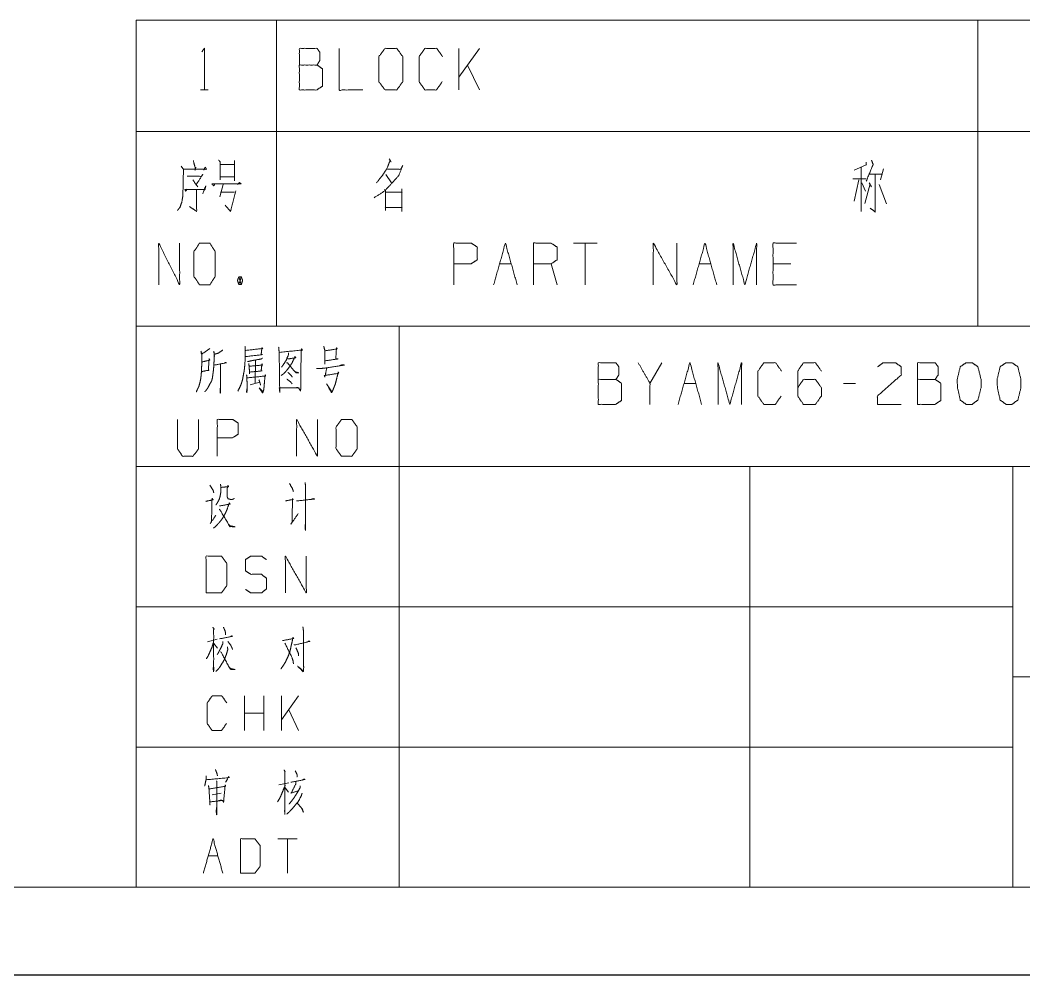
# Model space of a CAD drawing. Header units: millimetres. Extents: x 2210 to 79821, y -19430 to 2344.
# Drawn here: x 6906.3 to 6963.5, y 1492.8 to 1547.3 of the extents above; entities that cross this region are included whole.
import ezdxf

# ---------------------------------------------------------------- set-up
doc = ezdxf.new("R2010")
doc.units = ezdxf.units.MM
doc.layers.add('101', color=7, linetype='Continuous', true_color=0xffffff)

msp = doc.modelspace()

# ---------------------------------------------------------------- linework, layer by layer
msp.add_line((2209.782, 1492.822), (13049.157, 1492.822))
at = {"layer": '101', "color": 72, "linetype": 'Continuous', "lineweight": 18}
for p, q in [((6912.916, 1547.284), (6920.916, 1547.284)), ((6912.916, 1547.284), (6912.916, 1540.934)), ((6920.916, 1547.284), (6960.916, 1547.284)), ((6920.916, 1547.284), (6920.916, 1540.934)), ((6960.916, 1547.284), (6990.916, 1547.284)), ((6960.916, 1547.284), (6960.916, 1540.934)), ((6931.321, 1543.297), (6931.321, 1545.672)), ((6932.487, 1545.672), (6931.321, 1544.022)), ((6932.487, 1543.297), (6931.816, 1544.722)), ((6916.585, 1543.297), (6917.009, 1543.297)), ((6912.916, 1540.934), (6920.916, 1540.934)), ((6912.916, 1540.934), (6912.916, 1529.822)), ((6920.916, 1540.934), (6920.916, 1529.822)), ((6920.916, 1540.934), (6960.916, 1540.934)), ((6960.916, 1540.934), (6960.916, 1529.822)), ((6960.916, 1540.934), (6990.916, 1540.934)), ((6918.507, 1539.272), (6918.507, 1538.122)), ((6917.676, 1539.047), (6918.492, 1539.047)), ((6954.27, 1538.897), (6954.27, 1536.372)), ((6955.543, 1538.797), (6955.366, 1538.172)), ((6917.676, 1538.347), (6918.492, 1538.347)), ((6927.147, 1538.472), (6927.465, 1537.997)), ((6953.793, 1538.222), (6954.553, 1538.222)), ((6954.129, 1538.172), (6953.864, 1536.947)), ((6954.694, 1538.497), (6955.472, 1538.497)), ((6917.864, 1537.897), (6917.676, 1537.197)), ((6917.723, 1537.472), (6918.507, 1537.472)), ((6954.306, 1537.997), (6954.518, 1537.522)), ((6954.783, 1537.947), (6954.465, 1536.822)), ((6954.712, 1537.997), (6954.854, 1537.772)), ((6955.295, 1537.897), (6955.702, 1536.797)), ((6939.194, 1534.559), (6937.851, 1534.559)), ((6938.523, 1534.559), (6938.523, 1532.184)), ((6933.634, 1533.384), (6934.306, 1533.384)), ((6936.918, 1532.184), (6936.582, 1533.384)), ((6945.016, 1533.384), (6945.688, 1533.384)), ((6950.241, 1533.384), (6949.234, 1533.384)), ((6918.762, 1532.634), (6918.903, 1532.209)), ((6912.916, 1529.822), (6920.916, 1529.822)), ((6920.916, 1529.822), (6960.916, 1529.822)), ((6960.916, 1529.822), (6990.916, 1529.822)), ((6919.708, 1527.869), (6919.692, 1526.567)), ((6942.888, 1527.739), (6942.216, 1526.564)), ((6919.411, 1526.478), (6919.958, 1526.633)), ((6944.157, 1526.564), (6944.828, 1526.564)), ((6953.934, 1526.564), (6953.263, 1526.564)), ((6917.532, 1511.972), (6916.976, 1511.827)), ((6917.342, 1511.723), (6917.547, 1511.454)), ((6919.083, 1506.766), (6919.083, 1508.732)), ((6920.195, 1506.766), (6920.195, 1508.732)), ((6921.205, 1506.766), (6921.205, 1508.732)), ((6922.171, 1508.732), (6921.205, 1507.366)), ((6920.195, 1507.759), (6919.083, 1507.759)), ((6922.171, 1506.766), (6921.615, 1507.946)), ((6921.611, 1503.786), (6921.04, 1503.662)), ((6917.236, 1503.103), (6917.763, 1503.186)), ((6921.406, 1503.496), (6921.597, 1503.248)), ((6922.094, 1500.588), (6920.982, 1500.588)), ((6921.538, 1500.588), (6921.538, 1498.621)), ((6917.017, 1499.615), (6917.573, 1499.615))]:
    msp.add_line(p, q, dxfattribs=at)
at = {"layer": '101', "color": 133, "linetype": 'Continuous', "lineweight": 18}
for p, q in [((6912.916, 1529.822), (6912.916, 1497.822)), ((6912.916, 1529.822), (7092.916, 1529.822)), ((6927.916, 1529.822), (6927.916, 1497.822)), ((6912.916, 1521.822), (7092.916, 1521.822)), ((6947.916, 1521.822), (6947.916, 1497.822)), ((6962.916, 1521.822), (6962.916, 1497.822)), ((6912.916, 1513.822), (6962.916, 1513.822)), ((6962.916, 1509.822), (7071.916, 1509.822)), ((6912.916, 1505.822), (6962.916, 1505.822)), ((6702.916, 1497.822), (7092.916, 1497.822)), ((6912.916, 1497.822), (7092.916, 1497.822)), ((6677.916, 1492.822), (7097.916, 1492.822))]:
    msp.add_line(p, q, dxfattribs=at)
at = {"layer": '101', "color": 72, "linetype": 'Continuous', "lineweight": 18}
for points, knots in [([(6916.655, 1545.472), (6916.797, 1545.672), (6916.797, 1543.297)], [0, 0, 0.093491, 1, 1]), ([(6922.215, 1544.722), (6922.215, 1545.672), (6923.222, 1545.672), (6923.381, 1545.447), (6923.381, 1544.972), (6923.222, 1544.722), (6922.215, 1544.722), (6922.215, 1543.297), (6923.205, 1543.297), (6923.54, 1543.522), (6923.54, 1544.497), (6923.222, 1544.722)], [0, 0, 0.115917, 0.238846, 0.272468, 0.330427, 0.366584, 0.489512, 0.663388, 0.78416, 0.833484, 0.952452, 1, 1]), ([(6924.491, 1545.672), (6924.491, 1543.297), (6925.835, 1543.297)], [0, 0, 0.638733, 1, 1]), ([(6927.104, 1543.297), (6927.775, 1543.297), (6928.111, 1543.772), (6928.111, 1545.197), (6927.775, 1545.672), (6927.104, 1545.672), (6926.75, 1545.197), (6926.75, 1543.772), (6927.104, 1543.297)], [0, 0, 0.102684, 0.191619, 0.409477, 0.498411, 0.601095, 0.691619, 0.909477, 1, 1]), ([(6930.37, 1543.772), (6930.034, 1543.297), (6929.38, 1543.297), (6929.044, 1543.772), (6929.044, 1545.197), (6929.38, 1545.672), (6930.052, 1545.672), (6930.388, 1545.197)], [0, 0, 0.11457, 0.243368, 0.357935, 0.638584, 0.753151, 0.88543, 1, 1]), ([(6916.169, 1539.272), (6916.279, 1538.822), (6916.31, 1538.897), (6916.263, 1538.722)], [0, 0, 0.638265, 0.750293, 1, 1]), ([(6917.613, 1539.297), (6917.691, 1539.197), (6917.691, 1538.172)], [0, 0, 0.110318, 1, 1]), ([(6927.341, 1539.372), (6927.447, 1539.197), (6927.394, 1539.272), (6927.2, 1538.797), (6926.97, 1538.447), (6926.617, 1537.997)], [0, 0, 0.113643, 0.164652, 0.449685, 0.682203, 1, 1]), ([(6954.854, 1539.297), (6954.942, 1539.047), (6954.553, 1538.097)], [0, 0, 0.205285, 1, 1]), ([(6915.479, 1538.947), (6915.604, 1538.772), (6915.573, 1537.272), (6915.51, 1536.897), (6915.401, 1536.597), (6915.259, 1536.422)], [0, 0, 0.081566, 0.649824, 0.793832, 0.914832, 1, 1]), ([(6915.62, 1538.772), (6916.922, 1538.772), (6916.844, 1538.897), (6916.765, 1538.722)], [0, 0, 0.79327, 0.883171, 1, 1]), ([(6927.235, 1538.772), (6927.995, 1538.772), (6928.119, 1538.997), (6927.889, 1538.422), (6927.465, 1537.947), (6927.059, 1537.522), (6926.475, 1537.147)], [0, 0, 0.213824, 0.286066, 0.460275, 0.639447, 0.80491, 1, 1]), ([(6954.553, 1539.172), (6954.553, 1539.022), (6953.864, 1538.722)], [0, 0, 0.166335, 1, 1]), ([(6915.808, 1538.372), (6916.624, 1538.372), (6916.718, 1538.497), (6916.326, 1537.897), (6916.42, 1537.772), (6916.138, 1538.172)], [0, 0, 0.349352, 0.41636, 0.723317, 0.790325, 1, 1]), ([(6955.066, 1538.497), (6955.066, 1536.347), (6954.783, 1536.547)], [0, 0, 0.861245, 1, 1]), ([(6915.824, 1537.647), (6915.73, 1537.522), (6915.683, 1537.622), (6916.828, 1537.622), (6916.875, 1537.822), (6916.703, 1537.372)], [0, 0, 0.074524, 0.127161, 0.67261, 0.770465, 1, 1]), ([(6916.358, 1537.647), (6916.358, 1536.372), (6915.95, 1536.647)], [0, 0, 0.721581, 1, 1]), ([(6917.378, 1537.897), (6917.331, 1537.822), (6917.236, 1537.947), (6918.884, 1537.947), (6918.79, 1538.022), (6918.68, 1537.897)], [0, 0, 0.040633, 0.112439, 0.86841, 0.923643, 1, 1]), ([(6918.586, 1537.547), (6918.288, 1536.372), (6917.99, 1536.722)], [0, 0, 0.725031, 1, 1]), ([(6927.076, 1537.622), (6927.129, 1537.547), (6927.129, 1536.422), (6927.129, 1536.597), (6928.066, 1536.597), (6928.066, 1536.372), (6928.066, 1537.647), (6928.066, 1537.472), (6927.165, 1537.472)], [0, 0, 0.018725, 0.248079, 0.283757, 0.474741, 0.520613, 0.780549, 0.816226, 1, 1]), ([(6931.022, 1532.184), (6931.022, 1534.559), (6932.029, 1534.559), (6932.365, 1534.334), (6932.365, 1533.609), (6932.012, 1533.384), (6931.022, 1533.384)], [0, 0, 0.401146, 0.571314, 0.639588, 0.762043, 0.832817, 1, 1]), ([(6935.575, 1532.184), (6935.575, 1534.559), (6936.582, 1534.559), (6936.918, 1534.334), (6936.918, 1533.609), (6936.582, 1533.384), (6935.575, 1533.384)], [0, 0, 0.400952, 0.571034, 0.639278, 0.761674, 0.829918, 1, 1]), ([(6950.577, 1532.184), (6949.234, 1532.184), (6949.234, 1534.559), (6950.577, 1534.559)], [0, 0, 0.26539, 0.73461, 1, 1]), ([(6914.195, 1532.184), (6914.195, 1534.559), (6915.388, 1532.184), (6915.388, 1534.559)], [0, 0, 0.320621, 0.679379, 1, 1]), ([(6916.518, 1532.184), (6917.114, 1532.184), (6917.412, 1532.659), (6917.412, 1534.084), (6917.114, 1534.559), (6916.518, 1534.559), (6916.204, 1534.084), (6916.204, 1532.659), (6916.518, 1532.184)], [0, 0, 0.094594, 0.183574, 0.409674, 0.498654, 0.593248, 0.683574, 0.909674, 1, 1]), ([(6942.404, 1532.184), (6942.404, 1534.559), (6943.747, 1532.184), (6943.747, 1534.559)], [0, 0, 0.317574, 0.682426, 1, 1]), ([(6946.957, 1532.184), (6946.957, 1534.559), (6947.629, 1532.184), (6948.3, 1534.559), (6948.3, 1532.184)], [0, 0, 0.245192, 0.5, 0.754808, 1, 1]), ([(6918.762, 1532.209), (6918.903, 1532.209), (6918.981, 1532.434), (6918.903, 1532.634), (6918.762, 1532.634), (6918.683, 1532.434), (6918.762, 1532.209), (6918.903, 1532.634)], [0, 0, 0.086283, 0.23189, 0.363169, 0.449452, 0.580731, 0.726338, 1, 1]), ([(6917.117, 1528.554), (6917.055, 1528.51), (6916.633, 1528.223), (6916.602, 1528.399), (6916.649, 1528.223), (6916.649, 1527.649), (6916.633, 1527.295), (6916.618, 1527.052), (6916.586, 1526.81), (6916.54, 1526.589), (6916.477, 1526.368), (6916.399, 1526.213), (6916.337, 1526.081)], [0, 0, 0.024363, 0.186803, 0.243942, 0.302154, 0.485023, 0.597668, 0.675195, 0.753199, 0.825098, 0.898191, 0.953346, 1, 1]), ([(6917.851, 1528.466), (6917.601, 1528.289), (6917.367, 1528.223), (6917.336, 1528.399), (6917.367, 1528.134), (6917.351, 1527.869), (6917.336, 1527.582), (6917.32, 1527.339), (6917.289, 1527.119), (6917.258, 1526.876), (6917.211, 1526.699), (6917.133, 1526.567), (6917.055, 1526.412), (6916.977, 1526.28), (6916.899, 1526.169), (6916.82, 1526.081)], [0, 0, 0.096323, 0.172941, 0.229419, 0.31342, 0.396988, 0.487497, 0.564126, 0.634338, 0.711439, 0.768976, 0.817389, 0.871907, 0.92032, 0.962889, 1, 1]), ([(6919.115, 1528.664), (6919.13, 1528.466), (6919.13, 1528.112), (6919.115, 1527.781), (6919.099, 1527.56), (6919.068, 1527.273), (6919.021, 1527.03), (6918.974, 1526.765), (6918.912, 1526.567), (6918.834, 1526.368), (6918.709, 1526.125)], [0, 0, 0.076501, 0.212087, 0.339339, 0.424292, 0.535104, 0.630036, 0.733301, 0.813244, 0.895184, 1, 1]), ([(6919.162, 1528.443), (6920.129, 1528.554), (6920.083, 1528.598), (6920.036, 1528.201), (6920.114, 1528.201), (6919.146, 1528.09)], [0, 0, 0.39108, 0.416924, 0.577585, 0.60892, 1, 1]), ([(6921.034, 1528.62), (6921.065, 1528.333), (6921.097, 1526.059), (6921.081, 1526.302), (6922.189, 1526.302), (6922.111, 1526.324), (6921.955, 1526.302)], [0, 0, 0.069512, 0.617083, 0.675676, 0.942511, 0.962039, 1, 1]), ([(6921.081, 1528.333), (6922.392, 1528.466), (6922.345, 1528.532), (6922.314, 1528.333), (6922.299, 1526.346), (6922.283, 1526.125), (6922.174, 1526.302)], [0, 0, 0.32813, 0.348326, 0.398409, 0.893176, 0.948286, 1, 1]), ([(6921.596, 1528.311), (6921.596, 1528.201), (6921.456, 1527.869), (6921.284, 1527.604), (6921.206, 1527.494)], [0, 0, 0.119857, 0.510439, 0.853216, 1, 1]), ([(6923.609, 1528.686), (6923.672, 1528.421), (6923.672, 1527.649), (6923.672, 1527.847), (6924.421, 1527.958), (6924.296, 1527.958), (6924.327, 1528.51), (6924.343, 1528.598), (6924.374, 1528.532), (6924.265, 1528.51), (6923.672, 1528.421)], [0, 0, 0.076615, 0.294118, 0.350048, 0.563217, 0.598361, 0.753969, 0.779212, 0.799823, 0.831203, 1, 1]), ([(6916.68, 1527.229), (6916.711, 1527.251), (6917.07, 1527.317), (6917.023, 1527.295), (6917.07, 1527.98), (6917.101, 1527.891), (6916.664, 1527.781)], [0, 0, 0.022681, 0.239273, 0.269981, 0.676983, 0.732557, 1, 1]), ([(6917.351, 1527.604), (6918.054, 1527.737), (6918.007, 1527.759), (6917.929, 1527.715)], [0, 0, 0.834819, 0.895271, 1, 1]), ([(6920.114, 1528.002), (6920.067, 1527.958), (6919.677, 1527.891), (6919.458, 1527.847), (6919.255, 1527.803)], [0, 0, 0.07226, 0.516589, 0.766867, 1, 1]), ([(6921.518, 1527.98), (6921.581, 1527.958), (6922.018, 1528.024), (6921.971, 1528.09), (6921.768, 1527.671), (6921.612, 1527.45), (6921.471, 1527.273), (6921.331, 1527.119), (6921.175, 1527.008)], [0, 0, 0.033928, 0.260451, 0.302015, 0.540804, 0.679359, 0.795007, 0.902031, 1, 1]), ([(6921.487, 1527.737), (6921.534, 1527.737), (6922.018, 1527.163), (6922.189, 1527.163), (6922.018, 1527.207), (6921.94, 1527.251)], [0, 0, 0.037884, 0.645156, 0.784053, 0.927468, 1, 1]), ([(6939.268, 1526.789), (6939.268, 1527.739), (6940.275, 1527.739), (6940.435, 1527.514), (6940.435, 1527.039), (6940.275, 1526.789), (6939.268, 1526.789), (6939.268, 1525.364), (6940.258, 1525.364), (6940.594, 1525.589), (6940.594, 1526.564), (6940.275, 1526.789)], [0, 0, 0.115917, 0.238846, 0.272469, 0.330427, 0.366584, 0.489513, 0.663388, 0.78416, 0.833484, 0.952452, 1, 1]), ([(6942.216, 1525.364), (6942.216, 1526.564), (6941.544, 1527.739)], [0, 0, 0.469958, 1, 1]), ([(6946.097, 1525.364), (6946.097, 1527.739), (6946.769, 1525.364), (6947.441, 1527.739), (6947.441, 1525.364)], [0, 0, 0.245192, 0.5, 0.754808, 1, 1]), ([(6949.7, 1525.839), (6949.364, 1525.364), (6948.71, 1525.364), (6948.374, 1525.839), (6948.374, 1527.264), (6948.71, 1527.739), (6949.381, 1527.739), (6949.717, 1527.264)], [0, 0, 0.11457, 0.243368, 0.357935, 0.638584, 0.753151, 0.88543, 1, 1]), ([(6950.65, 1526.314), (6950.968, 1526.789), (6951.658, 1526.789), (6951.994, 1526.314), (6951.994, 1525.839), (6951.658, 1525.364), (6950.968, 1525.364), (6950.65, 1525.839), (6950.65, 1527.264), (6950.968, 1527.739), (6951.658, 1527.739), (6951.994, 1527.264)], [0, 0, 0.076963, 0.16976, 0.248073, 0.312018, 0.390331, 0.483129, 0.560091, 0.751927, 0.828889, 0.921687, 1, 1]), ([(6955.203, 1527.514), (6955.521, 1527.739), (6956.211, 1527.739), (6956.547, 1527.514), (6956.547, 1527.039), (6955.186, 1525.839), (6955.203, 1525.364), (6956.547, 1525.364)], [0, 0, 0.069694, 0.192979, 0.265274, 0.350227, 0.67474, 0.759752, 1, 1]), ([(6957.48, 1526.789), (6957.48, 1527.739), (6958.487, 1527.739), (6958.646, 1527.514), (6958.646, 1527.039), (6958.487, 1526.789), (6957.48, 1526.789), (6957.48, 1525.364), (6958.47, 1525.364), (6958.805, 1525.589), (6958.805, 1526.564), (6958.487, 1526.789)], [0, 0, 0.115917, 0.238847, 0.27247, 0.330429, 0.366585, 0.489516, 0.663391, 0.784165, 0.833487, 0.952454, 1, 1]), ([(6960.587, 1525.364), (6960.923, 1525.614), (6961.1, 1526.314), (6961.1, 1526.789), (6960.923, 1527.514), (6960.587, 1527.739), (6960.251, 1527.739), (6959.915, 1527.514), (6959.739, 1526.789), (6959.756, 1526.314), (6959.915, 1525.614), (6960.251, 1525.364), (6960.587, 1525.364)], [0, 0, 0.067527, 0.183972, 0.260585, 0.380944, 0.446144, 0.500307, 0.565506, 0.685865, 0.76253, 0.87831, 0.945837, 1, 1]), ([(6962.863, 1525.364), (6963.199, 1525.614), (6963.376, 1526.314), (6963.376, 1526.789), (6963.199, 1527.514), (6962.863, 1527.739), (6962.528, 1527.739), (6962.192, 1527.514), (6962.015, 1526.789), (6962.033, 1526.314), (6962.192, 1525.614), (6962.528, 1525.364), (6962.863, 1525.364)], [0, 0, 0.067524, 0.18397, 0.260583, 0.380943, 0.446139, 0.500306, 0.565503, 0.685863, 0.762528, 0.878309, 0.945833, 1, 1]), ([(6917.71, 1527.649), (6917.71, 1526.015), (6917.695, 1526.125), (6917.71, 1526.302)], [0, 0, 0.849785, 0.907773, 1, 1]), ([(6919.333, 1527.693), (6919.349, 1527.538), (6919.38, 1527.097), (6919.364, 1527.207), (6920.098, 1527.273), (6920.036, 1527.273), (6920.083, 1527.671), (6920.114, 1527.604), (6919.349, 1527.538)], [0, 0, 0.056492, 0.217482, 0.258029, 0.525926, 0.548635, 0.694164, 0.720796, 1, 1]), ([(6921.565, 1527.185), (6921.737, 1527.03), (6921.815, 1526.92)], [0, 0, 0.630834, 1, 1]), ([(6923.188, 1527.406), (6923.391, 1527.406), (6923.797, 1527.45), (6924.796, 1527.604), (6924.686, 1527.627), (6924.53, 1527.582)], [0, 0, 0.107045, 0.322389, 0.855631, 0.914429, 1, 1]), ([(6923.781, 1527.45), (6923.672, 1526.92), (6923.641, 1527.008), (6924.468, 1527.141), (6924.421, 1527.229), (6924.421, 1527.141), (6924.327, 1526.765), (6924.265, 1526.523), (6924.187, 1526.324), (6924.125, 1526.169), (6924.078, 1526.059), (6924.046, 1526.037), (6923.765, 1526.545), (6924.062, 1526.081)], [0, 0, 0.136367, 0.159976, 0.371153, 0.396349, 0.418608, 0.516111, 0.579315, 0.633124, 0.675136, 0.705359, 0.714999, 0.861275, 1, 1]), ([(6919.208, 1527.052), (6919.224, 1526.854), (6919.24, 1526.346), (6919.224, 1526.015), (6919.208, 1526.103), (6919.24, 1526.324)], [0, 0, 0.147471, 0.523365, 0.768668, 0.835023, 1, 1]), ([(6919.24, 1526.876), (6920.301, 1526.986), (6920.27, 1527.052), (6920.254, 1526.942), (6920.207, 1526.434), (6920.192, 1526.235), (6920.129, 1526.015), (6919.926, 1526.302), (6920.145, 1526.081)], [0, 0, 0.374083, 0.399749, 0.43883, 0.61759, 0.687459, 0.767887, 0.891105, 1, 1]), ([(6919.911, 1526.765), (6919.973, 1526.589), (6920.004, 1526.456)], [0, 0, 0.579215, 1, 1]), ([(6921.503, 1526.81), (6921.705, 1526.655), (6921.799, 1526.545)], [0, 0, 0.637944, 1, 1]), ([(6915.272, 1524.502), (6915.272, 1522.824), (6915.553, 1522.405), (6916.147, 1522.405), (6916.459, 1522.824), (6916.459, 1524.502)], [0, 0, 0.33715, 0.438599, 0.557782, 0.66285, 1, 1]), ([(6917.535, 1522.405), (6917.535, 1524.502), (6918.425, 1524.502), (6918.722, 1524.303), (6918.722, 1523.663), (6918.41, 1523.464), (6917.535, 1523.464)], [0, 0, 0.401145, 0.571312, 0.639588, 0.762043, 0.832818, 1, 1]), ([(6922.061, 1522.405), (6922.061, 1524.502), (6923.248, 1522.405), (6923.248, 1524.502)], [0, 0, 0.317575, 0.682425, 1, 1]), ([(6924.621, 1522.405), (6925.214, 1522.405), (6925.511, 1522.824), (6925.511, 1524.083), (6925.214, 1524.502), (6924.621, 1524.502), (6924.309, 1524.083), (6924.309, 1522.824), (6924.621, 1522.405)], [0, 0, 0.102684, 0.19162, 0.409478, 0.498414, 0.601098, 0.69162, 0.909478, 1, 1]), ([(6921.656, 1520.849), (6921.843, 1520.518), (6921.874, 1520.386)], [0, 0, 0.736529, 1, 1]), ([(6922.546, 1520.916), (6922.561, 1520.761), (6922.561, 1518.178), (6922.546, 1518.354), (6922.561, 1518.575)], [0, 0, 0.049515, 0.872926, 0.929447, 1, 1]), ([(6917.114, 1520.761), (6917.302, 1520.452), (6917.333, 1520.32)], [0, 0, 0.726452, 1, 1]), ([(6917.723, 1520.805), (6917.739, 1520.607), (6917.739, 1520.386), (6917.708, 1520.187), (6917.661, 1519.988), (6917.598, 1519.856), (6917.536, 1519.745), (6917.458, 1519.635)], [0, 0, 0.161539, 0.340478, 0.503498, 0.668955, 0.787647, 0.890428, 1, 1]), ([(6917.754, 1520.629), (6918.176, 1520.673), (6918.145, 1520.739), (6918.098, 1520.562), (6918.098, 1520.408), (6918.098, 1520.121), (6918.113, 1520.055), (6918.145, 1519.988), (6918.207, 1519.966), (6918.285, 1519.944), (6918.394, 1519.944), (6918.457, 1519.966), (6918.504, 1520.01)], [0, 0, 0.256861, 0.301243, 0.412007, 0.505689, 0.679669, 0.720918, 0.765306, 0.805452, 0.854617, 0.920845, 0.960991, 1, 1]), ([(6916.88, 1519.834), (6917.302, 1519.922), (6917.239, 1520.01), (6917.224, 1519.834), (6917.208, 1518.664), (6917.13, 1518.575), (6917.458, 1519.039)], [0, 0, 0.167422, 0.209474, 0.278414, 0.733408, 0.779231, 1, 1]), ([(6917.661, 1519.569), (6918.27, 1519.679), (6918.223, 1519.745), (6918.082, 1519.348), (6918.004, 1519.171), (6917.926, 1519.017), (6917.801, 1518.818), (6917.661, 1518.641), (6917.52, 1518.487), (6917.411, 1518.377), (6917.317, 1518.31)], [0, 0, 0.254941, 0.288363, 0.462053, 0.541623, 0.612966, 0.709673, 0.80267, 0.888733, 0.952733, 1, 1]), ([(6921.422, 1519.856), (6921.859, 1519.944), (6921.828, 1519.988), (6921.796, 1518.619), (6921.734, 1518.531), (6922.155, 1519.149)], [0, 0, 0.163595, 0.183435, 0.685805, 0.725489, 1, 1]), ([(6922.062, 1519.856), (6923.077, 1519.966), (6923.014, 1519.988), (6922.889, 1519.944)], [0, 0, 0.837047, 0.891364, 1, 1]), ([(6917.645, 1519.37), (6917.676, 1519.37), (6918.254, 1518.399), (6918.551, 1518.377), (6918.254, 1518.443), (6918.176, 1518.531)], [0, 0, 0.016597, 0.617583, 0.775731, 0.937327, 1, 1]), ([(6916.896, 1514.612), (6917.77, 1514.612), (6918.082, 1515.031), (6918.082, 1516.29), (6917.77, 1516.709), (6916.896, 1516.709), (6916.896, 1514.612)], [0, 0, 0.142136, 0.227161, 0.43179, 0.516816, 0.658952, 1, 1]), ([(6919.143, 1514.811), (6919.44, 1514.612), (6920.049, 1514.612), (6920.345, 1514.833), (6920.345, 1515.451), (6920.049, 1515.672), (6919.455, 1515.672), (6919.143, 1515.87), (6919.143, 1516.511), (6919.455, 1516.709), (6920.049, 1516.709), (6920.345, 1516.511)], [0, 0, 0.068036, 0.184055, 0.254519, 0.372335, 0.4428, 0.555844, 0.62637, 0.748394, 0.81892, 0.931964, 1, 1]), ([(6921.422, 1514.612), (6921.422, 1516.709), (6922.608, 1514.612), (6922.608, 1516.709)], [0, 0, 0.317575, 0.682425, 1, 1]), ([(6917.284, 1512.655), (6917.357, 1512.531), (6917.328, 1512.572), (6917.328, 1510.13), (6917.298, 1510.274), (6917.328, 1510.481)], [0, 0, 0.048142, 0.065074, 0.880813, 0.930182, 1, 1]), ([(6917.884, 1512.655), (6917.971, 1512.469), (6918.001, 1512.344), (6918.001, 1512.22)], [0, 0, 0.449924, 0.728677, 1, 1]), ([(6922.419, 1512.676), (6922.449, 1512.448), (6922.449, 1510.875), (6922.463, 1510.357), (6922.449, 1510.15), (6922.434, 1510.109), (6922.112, 1510.44), (6922.434, 1510.15)], [0, 0, 0.066217, 0.519982, 0.669307, 0.729162, 0.741827, 0.875056, 1, 1]), ([(6917.328, 1511.827), (6917.24, 1511.537), (6917.137, 1511.289), (6917.035, 1511.061), (6916.918, 1510.854)], [0, 0, 0.285939, 0.539663, 0.775435, 1, 1]), ([(6917.854, 1511.848), (6917.84, 1511.682), (6917.693, 1511.392), (6917.591, 1511.185), (6917.532, 1511.102)], [0, 0, 0.201933, 0.596284, 0.876828, 1, 1]), ([(6917.664, 1511.993), (6918.411, 1512.137), (6918.352, 1512.158), (6918.279, 1512.117)], [0, 0, 0.838754, 0.907252, 1, 1]), ([(6918.132, 1511.848), (6918.308, 1511.62), (6918.352, 1511.516), (6918.411, 1511.392)], [0, 0, 0.535199, 0.744449, 1, 1]), ([(6921.249, 1511.889), (6921.893, 1512.013), (6921.849, 1512.075), (6921.805, 1511.827), (6921.746, 1511.579), (6921.688, 1511.309), (6921.571, 1510.978), (6921.439, 1510.709), (6921.424, 1510.668), (6921.307, 1510.481), (6921.161, 1510.274)], [0, 0, 0.244428, 0.272774, 0.366789, 0.461906, 0.564547, 0.695473, 0.807142, 0.823507, 0.905515, 1, 1]), ([(6921.395, 1511.744), (6921.79, 1510.937), (6921.863, 1510.709), (6921.878, 1510.564)], [0, 0, 0.70022, 0.886543, 1, 1]), ([(6921.922, 1511.661), (6921.966, 1511.641), (6922.815, 1511.848), (6922.756, 1511.868), (6922.697, 1511.827)], [0, 0, 0.045965, 0.873307, 0.932104, 1, 1]), ([(6918.118, 1511.537), (6918.132, 1511.372), (6918.045, 1511.082), (6917.957, 1510.854), (6917.854, 1510.668), (6917.679, 1510.378), (6917.576, 1510.254), (6917.445, 1510.13)], [0, 0, 0.103476, 0.291956, 0.443856, 0.576191, 0.787107, 0.887318, 1, 1]), ([(6917.723, 1511.247), (6917.767, 1511.206), (6918.279, 1510.254), (6918.557, 1510.233), (6918.293, 1510.295), (6918.22, 1510.378)], [0, 0, 0.033497, 0.633662, 0.788434, 0.938664, 1, 1]), ([(6922.024, 1511.475), (6922.156, 1511.165), (6922.171, 1511.02)], [0, 0, 0.698424, 1, 1]), ([(6918.059, 1507.159), (6917.781, 1506.766), (6917.24, 1506.766), (6916.962, 1507.159), (6916.962, 1508.339), (6917.24, 1508.732), (6917.796, 1508.732), (6918.074, 1508.339)], [0, 0, 0.114569, 0.243366, 0.357935, 0.638584, 0.753153, 0.885431, 1, 1]), ([(6917.427, 1504.531), (6917.514, 1504.324), (6917.544, 1504.179)], [0, 0, 0.60334, 1, 1]), ([(6921.348, 1504.511), (6921.406, 1504.407), (6921.392, 1504.428), (6921.392, 1501.985), (6921.377, 1502.171), (6921.392, 1502.378)], [0, 0, 0.039885, 0.048389, 0.86771, 0.930393, 1, 1]), ([(6921.977, 1504.469), (6922.08, 1504.262), (6922.094, 1504.179), (6922.08, 1504.117)], [0, 0, 0.609647, 0.831592, 1, 1]), ([(6916.9, 1504.179), (6916.9, 1503.993), (6916.841, 1503.703), (6916.812, 1503.6)], [0, 0, 0.316024, 0.817546, 1, 1]), ([(6916.9, 1503.952), (6918.217, 1504.076), (6918.188, 1504.138), (6918.012, 1503.807)], [0, 0, 0.748923, 0.787787, 1, 1]), ([(6917.836, 1502.772), (6917.895, 1502.668), (6917.983, 1503.662), (6918.012, 1503.579), (6917.09, 1503.434)], [0, 0, 0.055629, 0.522276, 0.563362, 1, 1]), ([(6917.485, 1503.89), (6917.514, 1503.848), (6917.5, 1501.964), (6917.471, 1502.151), (6917.5, 1502.378)], [0, 0, 0.021551, 0.822258, 0.902418, 1, 1]), ([(6922.021, 1503.827), (6922.006, 1503.703), (6921.758, 1503.206), (6921.728, 1503.186), (6922.182, 1503.331)], [0, 0, 0.104845, 0.570656, 0.600711, 1, 1]), ([(6921.728, 1503.807), (6922.548, 1503.972), (6922.489, 1503.993), (6922.372, 1503.931)], [0, 0, 0.811187, 0.871426, 1, 1]), ([(6917.032, 1503.62), (6917.061, 1503.434), (6917.119, 1502.523), (6917.105, 1502.689), (6917.836, 1502.772), (6917.749, 1502.792), (6917.588, 1502.751)], [0, 0, 0.083431, 0.487204, 0.560752, 0.886551, 0.926463, 1, 1]), ([(6921.406, 1503.641), (6921.275, 1503.31), (6921.172, 1503.062), (6921.084, 1502.875), (6920.967, 1502.689)], [0, 0, 0.339096, 0.594725, 0.790666, 1, 1]), ([(6922.372, 1503.186), (6922.328, 1503.041), (6922.153, 1502.71), (6921.977, 1502.503), (6921.787, 1502.275), (6921.626, 1502.109), (6921.494, 1501.985)], [0, 0, 0.100504, 0.349351, 0.529547, 0.726521, 0.879827, 1, 1]), ([(6922.27, 1503.6), (6922.255, 1503.496), (6922.08, 1503.186), (6922.065, 1503.165), (6921.933, 1502.958), (6921.787, 1502.751), (6921.626, 1502.565)], [0, 0, 0.084867, 0.374487, 0.395069, 0.594277, 0.800098, 1, 1]), ([(6922.094, 1502.627), (6922.387, 1502.275), (6922.445, 1502.109), (6922.358, 1502.316)], [0, 0, 0.533337, 0.737998, 1, 1]), ([(6916.739, 1498.621), (6917.295, 1500.588), (6917.851, 1498.621)], [0, 0, 0.500001, 1, 1]), ([(6918.86, 1498.621), (6919.68, 1498.621), (6919.973, 1499.015), (6919.973, 1500.195), (6919.68, 1500.588), (6918.86, 1500.588), (6918.86, 1498.621)], [0, 0, 0.142137, 0.227162, 0.431791, 0.516816, 0.658952, 1, 1])]:
    msp.add_open_spline(points, degree=1, knots=knots, dxfattribs=at)
for points in [[(6933.298, 1532.184), (6933.97, 1534.559), (6934.642, 1532.184)], [(6944.681, 1532.184), (6945.352, 1534.559), (6946.024, 1532.184)], [(6943.821, 1525.364), (6944.493, 1527.739), (6945.164, 1525.364)]]:
    msp.add_open_spline(points, degree=1, dxfattribs=at)

doc.saveas('drawing.dxf')
